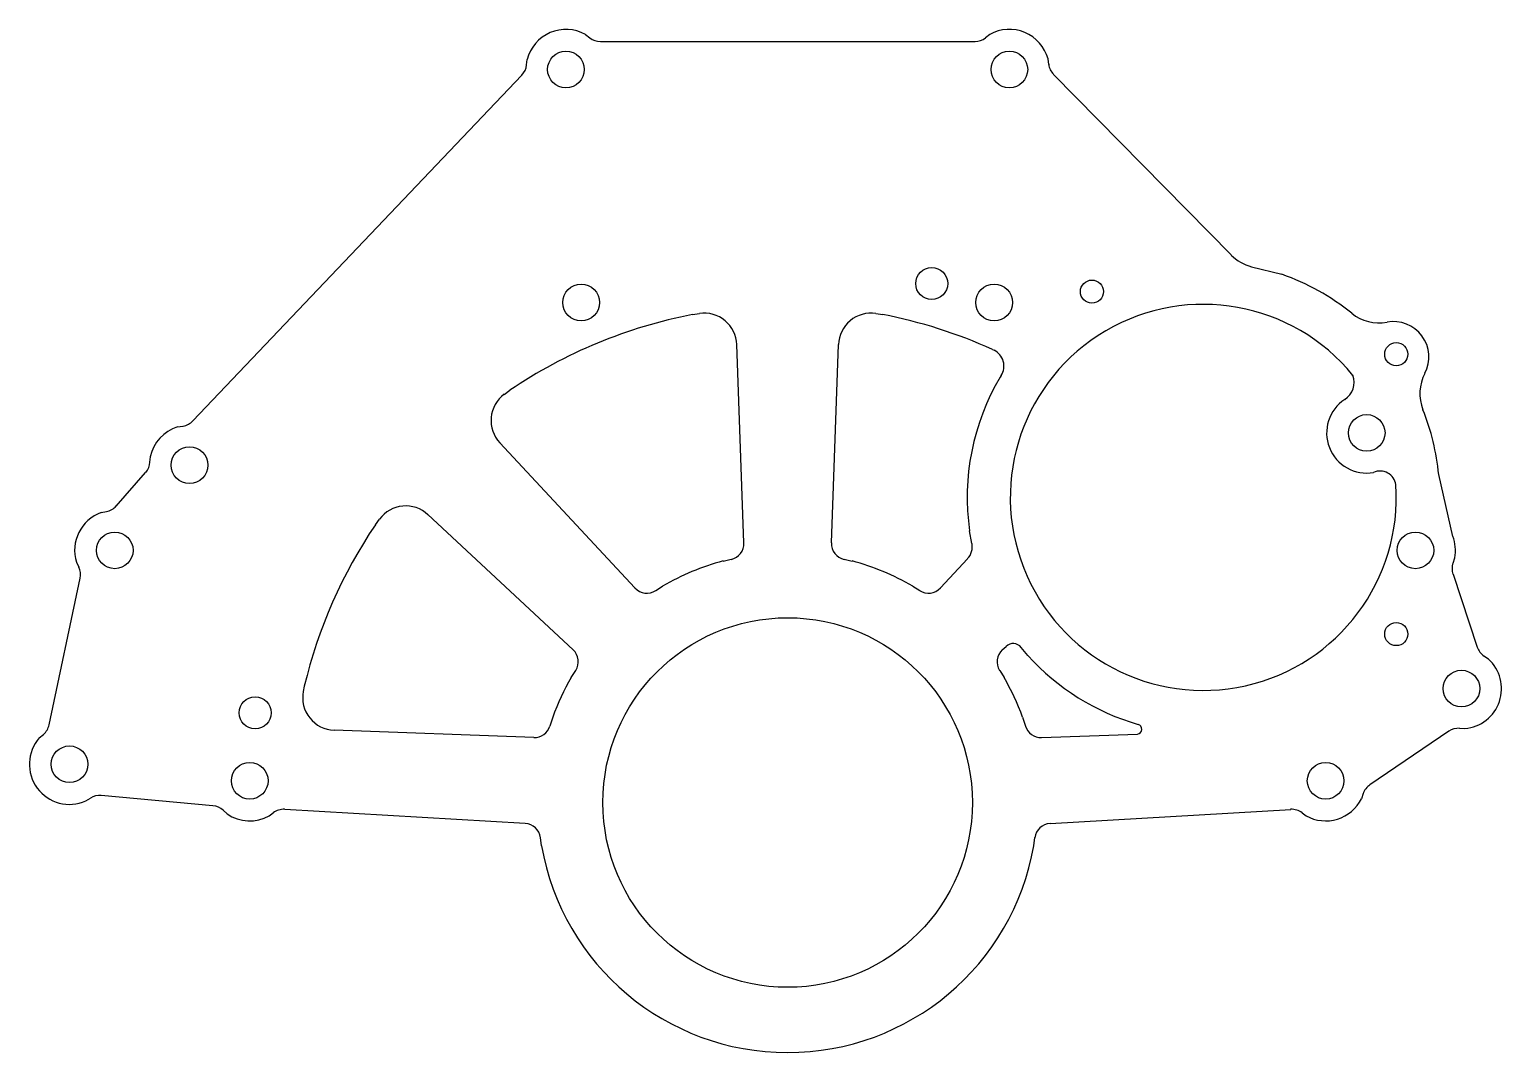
# Model space of a CAD drawing. Extents: x 255 to 272, y 183.5 to 195.3.
import ezdxf

# ---------------------------------------------------------------- set-up
doc = ezdxf.new("R2010")
doc.units = 0
doc.header["$MEASUREMENT"] = 0
doc.layers.add('CUT', color=7, linetype='CONTINUOUS')

msp = doc.modelspace()

# ---------------------------------------------------------------- linework, layer by layer
at = {"layer": 'CUT', "color": 131, "linetype": 'CONTINUOUS', "ltscale": 12}
for p, q in [((261.437, 195.213), (261.487, 195.175)), ((261.608, 195.134), (265.917, 195.134)), ((266.088, 195.213), (266.038, 195.175)), ((260.759, 194.863), (260.766, 194.925)), ((266.765, 194.87), (266.757, 194.933)), ((256.92, 190.77), (260.705, 194.747)), ((266.821, 194.755), (268.863, 192.678)), ((269.098, 192.543), (269.447, 192.456)), ((262.669, 191.993), (262.748, 192.005)), ((264.777, 192.005), (264.856, 191.993)), ((263.259, 189.368), (263.178, 191.648)), ((264.266, 189.368), (264.347, 191.648)), ((260.503, 191.075), (260.567, 191.123)), ((256.746, 190.701), (256.807, 190.711)), ((262.006, 188.849), (260.451, 190.518)), ((256.427, 190.295), (256.432, 190.357)), ((256.04, 189.791), (256.378, 190.177)), ((271.414, 189.442), (271.25, 190.152)), ((255.868, 189.715), (255.929, 189.727)), ((259.02, 189.576), (259.068, 189.64)), ((261.294, 188.137), (259.625, 189.692)), ((255.582, 189.144), (255.609, 189.087)), ((263.02, 189.158), (263.112, 189.178)), ((264.413, 189.178), (264.504, 189.158)), ((271.415, 189.135), (271.435, 189.195)), ((271.415, 189.008), (271.694, 188.168)), ((255.267, 187.275), (255.624, 188.96)), ((262.244, 188.819), (262.323, 188.869)), ((265.201, 188.869), (265.281, 188.819)), ((266.231, 188.137), (266.274, 188.177)), ((271.823, 188.031), (271.771, 188.066)), ((261.273, 187.82), (261.324, 187.899)), ((266.201, 187.899), (266.251, 187.82)), ((258.203, 187.719), (258.191, 187.658)), ((261.06, 187.361), (261.028, 187.259)), ((266.465, 187.361), (266.497, 187.259)), ((255.155, 187.124), (255.202, 187.164)), ((260.842, 187.128), (258.545, 187.212)), ((271.367, 187.2), (270.459, 186.585)), ((271.49, 187.235), (271.552, 187.231)), ((255.689, 186.399), (255.742, 186.432)), ((257.151, 186.344), (255.867, 186.462)), ((270.382, 186.483), (270.362, 186.424)), ((257.314, 186.25), (257.268, 186.292)), ((257.799, 186.228), (257.844, 186.262)), ((260.743, 186.14), (257.977, 186.302)), ((266.781, 186.14), (269.548, 186.302)), ((269.681, 186.262), (269.725, 186.228)), ((260.931, 185.883), (260.918, 185.977)), ((266.594, 185.883), (266.606, 185.977))]:
    msp.add_line(p, q, dxfattribs=at)
at = {"layer": 'CUT', "color": 131, "linetype": 'CONTINUOUS'}
for p, q in [((266.118, 191.591), (266.137, 191.582)), ((266.217, 191.292), (266.206, 191.274)), ((265.882, 189.359), (265.854, 189.505)), ((265.519, 188.849), (265.832, 189.185)), ((266.526, 188.071), (266.448, 188.165)), ((266.683, 187.128), (267.785, 187.168))]:
    msp.add_line(p, q, dxfattribs=at)
at = {"layer": 'CUT', "color": 131, "linetype": 'CONTINUOUS', "ltscale": 12}
for centre in [(261.212, 194.811), (266.312, 194.811), (270.422, 190.631), (256.882, 190.261), (256.022, 189.281), (270.982, 189.281), (271.512, 187.691), (255.502, 186.821)]:
    msp.add_circle(centre, 0.211, dxfattribs=at)
at = {"layer": 'CUT', "color": 131, "linetype": 'CONTINUOUS'}
for centre, radius in [((265.419, 192.349), 0.184), ((267.262, 192.256), 0.133), ((261.387, 192.131), 0.211), ((266.137, 192.131), 0.211), ((270.762, 191.537), 0.133), ((263.762, 186.381), 2.125), ((270.762, 188.318), 0.133), ((257.637, 187.412), 0.184), ((257.575, 186.631), 0.211), ((269.95, 186.631), 0.211)]:
    msp.add_circle(centre, radius, dxfattribs=at)
at = {"layer": 'CUT', "color": 131, "linetype": 'CONTINUOUS', "ltscale": 12}
for centre, radius, start, end in [((261.212, 194.811), 0.461, 60.8302, 165.589), ((266.312, 194.811), 0.461, 15.3464, 119.1698), ((261.608, 195.334), 0.2, 232.7246, 270), ((265.917, 195.334), 0.2, 270, 307.2754), ((260.56, 194.885), 0.2, 316.4192, 353.6946), ((266.963, 194.896), 0.2, 187.2408, 224.5162), ((269.22, 193.028), 0.5, 224.5162, 255.8608), ((262.803, 191.634), 0.375, 2.0272, 98.5203), ((264.721, 191.634), 0.375, 81.4797, 177.9728), ((263.762, 186.381), 5.718, 101.026, 123.974), ((263.762, 186.381), 5.718, 65.6765, 78.974), ((260.725, 190.774), 0.375, 126.4797, 222.9728), ((256.882, 190.261), 0.461, 107.2494, 167.9012), ((256.776, 190.908), 0.2, 279.1438, 316.4192), ((256.228, 190.309), 0.2, 318.7314, 356.0068), ((256.022, 189.281), 0.461, 109.5616, 197.2342), ((255.889, 189.923), 0.2, 281.456, 318.7314), ((259.369, 189.417), 0.375, 47.0272, 143.5203), ((263.762, 186.381), 5.718, 146.026, 166.4683), ((263.071, 189.361), 0.188, 282.469, 362.0272), ((264.453, 189.361), 0.188, 177.9728, 257.531), ((270.982, 189.281), 0.461, 349.2651, 380.4822), ((263.762, 186.381), 2.875, 104.9609, 120.0391), ((263.762, 186.381), 2.875, 59.9609, 75.0391), ((271.604, 189.071), 0.2, 161.1595, 198.4349), ((255.428, 189.002), 0.2, 348.0644, 385.3398), ((262.143, 188.977), 0.188, 222.9728, 302.531), ((265.381, 188.977), 0.188, 237.469, 317.0272), ((261.166, 188), 0.188, 327.469, 407.0272), ((266.359, 188), 0.188, 132.9728, 212.531), ((266.356, 188.089), 0.12, 39.4175, 132.9728), ((271.884, 188.231), 0.2, 198.4349, 235.7104), ((271.512, 187.691), 0.461, 274.9831, 407.6048), ((263.762, 186.381), 2.875, 149.9609, 160.0506), ((263.762, 186.381), 2.875, 19.9494, 30.0391), ((258.559, 187.587), 0.375, 168.974, 267.9146), ((255.072, 187.316), 0.2, 310.789, 348.0644), ((255.502, 186.821), 0.461, 138.8946, 293.9318), ((260.849, 187.316), 0.188, 267.9146, 342.5425), ((266.676, 187.316), 0.188, 197.4575, 272.0854), ((271.479, 187.035), 0.2, 86.8776, 124.153), ((255.848, 186.263), 0.2, 84.762, 122.0374), ((269.95, 186.631), 0.461, 240.8302, 333.3228), ((270.571, 186.419), 0.2, 124.153, 161.4284), ((257.133, 186.145), 0.2, 47.4865, 84.762), ((257.965, 186.103), 0.2, 86.6334, 127.2754), ((269.559, 186.103), 0.2, 52.7246, 93.3666), ((257.575, 186.631), 0.461, 235.5921, 299.1698), ((260.732, 185.952), 0.188, 7.4804, 86.6334), ((266.792, 185.952), 0.188, 93.3666, 172.5616), ((263.762, 186.381), 2.875, 189.9724, 350.0276)]:
    msp.add_arc(centre, radius, start, end, dxfattribs=at)
at = {"layer": 'CUT', "color": 131, "linetype": 'CONTINUOUS'}
for centre, radius, start, end in [((268.543, 189.89), 2.72, 51.1066, 70.5871), ((268.543, 189.89), 2.22, 39.2128, 363.7851), ((270.564, 192.396), 0.5, 231.1066, 280.5943), ((270.731, 191.506), 0.406, 332.2722, 460.5943), ((266.05, 191.402), 0.2, 326.722, 424.424), ((268.543, 189.89), 2.716, 149.3599, 188.1511), ((270.038, 191.215), 0.239, 303.9895, 379.3026), ((271.533, 191.084), 0.5, 152.2722, 201.7599), ((270.422, 190.631), 0.461, 123.0399, 279.9581), ((268.543, 189.89), 2.72, 5.5138, 21.7599), ((270.576, 190.009), 0.184, 8.7793, 113.9245), ((265.686, 189.322), 0.2, 317.0272, 370.7891), ((268.543, 189.89), 2.716, 222.0554, 253.9869), ((267.779, 187.225), 0.0567, 275.813, 435.5407)]:
    msp.add_arc(centre, radius, start, end, dxfattribs=at)

doc.saveas('drawing.dxf')
